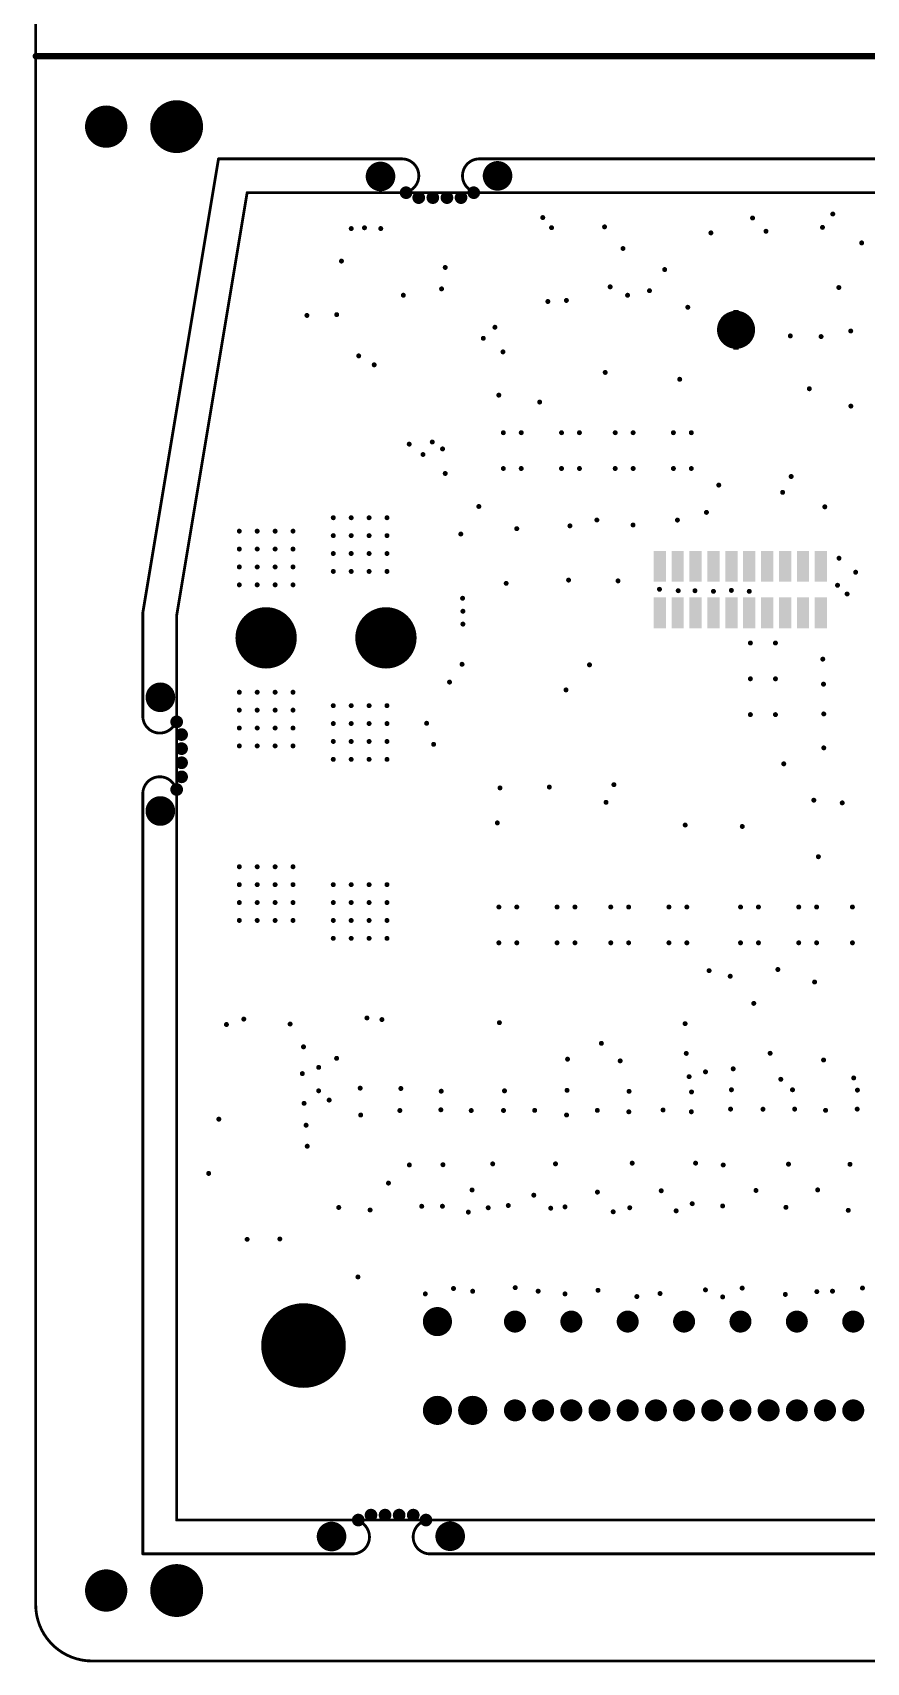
# Model space of a CAD drawing. Header units: inches. Extents: x -10 to 237, y -10 to 218.
# Drawn here: x -10.2 to 48.9, y -10.1 to 105.5 of the extents above; entities that cross this region are included whole.
import ezdxf

# ---------------------------------------------------------------- set-up
doc = ezdxf.new("R2010")
doc.units = ezdxf.units.IN
doc.header["$MEASUREMENT"] = 0
doc.layers.get('0').update_dxf_attribs({"color": 1})
doc.layers.add('1_DRL', color=12, linetype='Continuous')
doc.layers.add('3_GBS', color=52, linetype='Continuous')

# ---------------------------------------------------------------- blocks, each defined once
blk = doc.blocks.new('D11ROUND0_35001X0_35001')
at = {"const_width": 0.175005}
blk.add_lwpolyline([(0.087502, 0, 1), (-0.087502, 0, 1), (0.087502, 0)], format="xyb", dxfattribs=at)
blk = doc.blocks.new('D13ROUND1_1X1_1')
at = {"const_width": 0.55}
blk.add_lwpolyline([(0.275, 0, 1), (-0.275, 0, 1), (0.275, 0)], format="xyb", dxfattribs=at)
blk = doc.blocks.new('D14ROUND1_4X1_4')
at = {"const_width": 0.7}
blk.add_lwpolyline([(0.35, 0, 1), (-0.35, 0, 1), (0.35, 0)], format="xyb", dxfattribs=at)
blk = doc.blocks.new('D15ROUND1_6X1_6')
at = {"const_width": 0.8}
blk.add_lwpolyline([(0.4, 0, 1), (-0.4, 0, 1), (0.4, 0)], format="xyb", dxfattribs=at)
blk = doc.blocks.new('D16ROUND3_29999X3_29999')
at = {"const_width": 1.649995}
blk.add_lwpolyline([(0.824998, 0, 1), (-0.824998, 0, 1), (0.824998, 0)], format="xyb", dxfattribs=at)
blk = doc.blocks.new('D17ROUND4_05X4_05')
at = {"const_width": 2.025}
blk.add_lwpolyline([(1.0125, 0, 1), (-1.0125, 0, 1), (1.0125, 0)], format="xyb", dxfattribs=at)
blk = doc.blocks.new('D18ROUND3_55001X3_55001')
at = {"const_width": 1.775005}
blk.add_lwpolyline([(0.887502, 0, 1), (-0.887502, 0, 1), (0.887502, 0)], format="xyb", dxfattribs=at)
blk = doc.blocks.new('D12ROUND0_7X0_7')
at = {"const_width": 0.35}
blk.add_lwpolyline([(0.175, 0, 1), (-0.175, 0, 1), (0.175, 0)], format="xyb", dxfattribs=at)
blk = doc.blocks.new('D19ROUND1_8X1_8')
at = {"const_width": 0.9}
blk.add_lwpolyline([(0.45, 0, 1), (-0.45, 0, 1), (0.45, 0)], format="xyb", dxfattribs=at)
blk = doc.blocks.new('D66RECTANGLE0_87118X2_19199')
blk.add_solid([(-0.43559, -1.095995), (0.43559, -1.095995), (-0.43559, 1.095995), (0.43559, 1.095995)])
blk = doc.blocks.new('D70ROUND6_00199X6_00199')
at = {"const_width": 3.000995}
blk.add_lwpolyline([(1.500498, 0, 1), (-1.500498, 0, 1), (1.500498, 0)], format="xyb", dxfattribs=at)
blk = doc.blocks.new('D71ROUND2_69999X2_69999')
at = {"const_width": 1.349995}
blk.add_lwpolyline([(0.674998, 0, 1), (-0.674998, 0, 1), (0.674998, 0)], format="xyb", dxfattribs=at)
blk = doc.blocks.new('D72ROUND2_06499X2_06499')
at = {"const_width": 1.032495}
blk.add_lwpolyline([(0.516247, 0, 1), (-0.516247, 0, 1), (0.516247, 0)], format="xyb", dxfattribs=at)
blk = doc.blocks.new('D74ROUND1_5605X1_5605')
at = {"const_width": 0.78025}
blk.add_lwpolyline([(0.390125, 0, 1), (-0.390125, 0, 1), (0.390125, 0)], format="xyb", dxfattribs=at)
blk = doc.blocks.new('D75ROUND4_35X4_35')
at = {"const_width": 2.175}
blk.add_lwpolyline([(1.0875, 0, 1), (-1.0875, 0, 1), (1.0875, 0)], format="xyb", dxfattribs=at)
blk = doc.blocks.new('D81ROUND3_75001X3_75001')
at = {"const_width": 1.875005}
blk.add_lwpolyline([(0.937503, 0, 1), (-0.937503, 0, 1), (0.937503, 0)], format="xyb", dxfattribs=at)
blk = doc.blocks.new('D82ROUND0_9X0_9')
at = {"const_width": 0.45}
blk.add_lwpolyline([(0.225, 0, 1), (-0.225, 0, 1), (0.225, 0)], format="xyb", dxfattribs=at)
blk = doc.blocks.new('D83ROUND2_99999X2_99999')
at = {"const_width": 1.499995}
blk.add_lwpolyline([(0.749997, 0, 1), (-0.749997, 0, 1), (0.749997, 0)], format="xyb", dxfattribs=at)
blk = doc.blocks.new('D87ROUND2_1X2_1')
at = {"const_width": 1.05}
blk.add_lwpolyline([(0.525, 0, 1), (-0.525, 0, 1), (0.525, 0)], format="xyb", dxfattribs=at)

msp = doc.modelspace()

# ---------------------------------------------------------------- linework, layer by layer
at = {"layer": '3_GBS'}
for points, const_width in [([(-9.99998, 213.73958), (-9.99998, -5.99999)], 0.2), ([(-9.99998, 103.86979), (237.19953, 103.86979)], 0.44), ([(-9.99998, 103.86979), (237.19953, 103.86979)], 0.2), ([(-2.4, 64.38181), (2.96824, 96.58302)], 0.2), ([(2.96824, 96.58302), (15.97998, 96.58302)], 0.2), ([(89.63983, 96.58302), (21.47997, 96.58302)], 0.2), ([(5.00126, 94.18302), (0, 64.18313)], 0.2), ([(107.39862, 94.18302), (5.00126, 94.18302)], 0.2), ([(38.61252, 85.28822), (38.85773, 85.53265)], 0.01466), ([(-2.4, 57.03989), (-2.4, 64.38181)], 0.2), ([(0, 64.18313), (0, 0)], 0.2), ([(-2.4, -2.4), (-2.4, 51.5399)], 0.2), ([(0, 0), (112.39477, 0)], 0.2), ([(12.47999, -2.4), (-2.4, -2.4)], 0.2), ([(17.97997, -2.4), (87.40983, -2.4)], 0.2), ([(-5.99999, -9.99998), (233.19953, -9.99998)], 0.2)]:
    msp.add_lwpolyline(points, dxfattribs=dict(at, const_width=const_width))
for points, const_width in [([(-10.10998, 103.86979, 1), (-9.88998, 103.86979, 1), (-10.10998, 103.86979)], 0.22), ([(-10.04998, 103.86979, 1), (-9.94998, 103.86979, 1), (-10.04998, 103.86979)], 0.1), ([(2.91824, 96.58302, 1), (3.01824, 96.58302, 1), (2.91824, 96.58302)], 0.1), ([(2.91824, 96.58302, 1), (3.01824, 96.58302, 1), (2.91824, 96.58302)], 0.1), ([(2.91824, 96.58302, 1), (3.01824, 96.58302, 1), (2.91824, 96.58302)], 0.1), ([(15.92998, 96.58302, 1), (16.02998, 96.58302, 1), (15.92998, 96.58302)], 0.1), ([(15.92998, 96.58302, 1), (16.02998, 96.58302, 1), (15.92998, 96.58302)], 0.1), ([(21.42997, 96.58302, 1), (21.52997, 96.58302, 1), (21.42997, 96.58302)], 0.1), ([(21.42997, 96.58302, 1), (21.52997, 96.58302, 1), (21.42997, 96.58302)], 0.1), ([(21.42997, 96.58302, 1), (21.52997, 96.58302, 1), (21.42997, 96.58302)], 0.1), ([(4.95126, 94.18302, 1), (5.05126, 94.18302, 1), (4.95126, 94.18302)], 0.1), ([(4.95126, 94.18302, 1), (5.05126, 94.18302, 1), (4.95126, 94.18302)], 0.1), ([(4.95126, 94.18302, 1), (5.05126, 94.18302, 1), (4.95126, 94.18302)], 0.1), ([(15.92998, 94.18302, 1), (16.02998, 94.18302, 1), (15.92998, 94.18302)], 0.1), ([(15.92998, 94.18302, 1), (16.02998, 94.18302, 1), (15.92998, 94.18302)], 0.1), ([(21.42997, 94.18302, 1), (21.52997, 94.18302, 1), (21.42997, 94.18302)], 0.1), ([(38.608855, 85.28822, 1), (38.616185, 85.28822, 1), (38.608855, 85.28822)], 0.00733), ([(38.854065, 85.53265, 1), (38.861395, 85.53265, 1), (38.854065, 85.53265)], 0.00733), ([(38.854065, 85.53265, 1), (38.861395, 85.53265, 1), (38.854065, 85.53265)], 0.00733), ([(-2.45, 64.38181, 1), (-2.35, 64.38181, 1), (-2.45, 64.38181)], 0.1), ([(-2.45, 64.38181, 1), (-2.35, 64.38181, 1), (-2.45, 64.38181)], 0.1), ([(-2.45, 64.38181, 1), (-2.35, 64.38181, 1), (-2.45, 64.38181)], 0.1), ([(-0.05, 64.18313, 1), (0.05, 64.18313, 1), (-0.05, 64.18313)], 0.1), ([(-0.05, 64.18313, 1), (0.05, 64.18313, 1), (-0.05, 64.18313)], 0.1), ([(-0.05, 64.18313, 1), (0.05, 64.18313, 1), (-0.05, 64.18313)], 0.1), ([(-2.45, 57.03989, 1), (-2.35, 57.03989, 1), (-2.45, 57.03989)], 0.1), ([(-2.45, 57.03989, 1), (-2.35, 57.03989, 1), (-2.45, 57.03989)], 0.1), ([(-2.45, 57.03989, 1), (-2.35, 57.03989, 1), (-2.45, 57.03989)], 0.1), ([(-2.45, 51.5399, 1), (-2.35, 51.5399, 1), (-2.45, 51.5399)], 0.1), ([(-2.45, 51.5399, 1), (-2.35, 51.5399, 1), (-2.45, 51.5399)], 0.1), ([(-0.05, 51.5399, 1), (0.05, 51.5399, 1), (-0.05, 51.5399)], 0.1), ([(-0.05, 51.5399, 1), (0.05, 51.5399, 1), (-0.05, 51.5399)], 0.1), ([(-0.05, 0, 1), (0.05, 0, 1), (-0.05, 0)], 0.1), ([(-0.05, 0, 1), (0.05, 0, 1), (-0.05, 0)], 0.1), ([(-0.05, 0, 1), (0.05, 0, 1), (-0.05, 0)], 0.1), ([(17.92997, 0, 1), (18.02997, 0, 1), (17.92997, 0)], 0.1), ([(-2.45, -2.4, 1), (-2.35, -2.4, 1), (-2.45, -2.4)], 0.1), ([(-2.45, -2.4, 1), (-2.35, -2.4, 1), (-2.45, -2.4)], 0.1), ([(-2.45, -2.4, 1), (-2.35, -2.4, 1), (-2.45, -2.4)], 0.1), ([(12.42999, -2.4, 1), (12.52999, -2.4, 1), (12.42999, -2.4)], 0.1), ([(12.42999, -2.4, 1), (12.52999, -2.4, 1), (12.42999, -2.4)], 0.1), ([(12.42999, -2.4, 1), (12.52999, -2.4, 1), (12.42999, -2.4)], 0.1), ([(17.92997, -2.4, 1), (18.02997, -2.4, 1), (17.92997, -2.4)], 0.1), ([(17.92997, -2.4, 1), (18.02997, -2.4, 1), (17.92997, -2.4)], 0.1), ([(-10.04998, -5.99999, 1), (-9.94998, -5.99999, 1), (-10.04998, -5.99999)], 0.1), ([(-10.04998, -5.99999, 1), (-9.94998, -5.99999, 1), (-10.04998, -5.99999)], 0.1), ([(-10.04998, -5.99999, 1), (-9.94998, -5.99999, 1), (-10.04998, -5.99999)], 0.1), ([(-6.04999, -9.99998, 1), (-5.94999, -9.99998, 1), (-6.04999, -9.99998)], 0.1), ([(-6.04999, -9.99998, 1), (-5.94999, -9.99998, 1), (-6.04999, -9.99998)], 0.1)]:
    msp.add_lwpolyline(points, format="xyb", close=True, dxfattribs=dict(at, const_width=const_width))
at = {"layer": '3_GBS', "const_width": 0.2}
for points in [[(15.97998, 96.58302, -1), (15.97998, 94.18302)], [(21.47997, 96.58302, 0.414214), (20.27997, 95.38302), (20.27997, 95.38302, 0.414214), (21.47997, 94.18302)], [(0, 57.03989, -0.414214), (-1.2, 55.83989), (-1.2, 55.83989, -0.414214), (-2.4, 57.03989)], [(-2.4, 51.5399, -0.414214), (-1.2, 52.7399), (-1.2, 52.7399, -0.414214), (0, 51.5399)], [(12.47999, 0, -1), (12.47999, -2.4)], [(17.97997, 0, 0.414214), (16.77997, -1.2), (16.77997, -1.2, 0.414214), (17.97997, -2.4)], [(-9.99998, -5.99999, 0.414214), (-5.99999, -9.99998)]]:
    msp.add_lwpolyline(points, format="xyb", dxfattribs=at)
at = {"layer": '3_GBS'}
for points in [[(39.86305, 85.79639), (39.86305, 85.81135), (39.51195, 85.81135), (39.51195, 85.79639)], [(39.86305, 83.09865), (39.86305, 83.11361), (39.51195, 83.11361), (39.51195, 83.09865)]]:
    msp.add_lwpolyline(points, close=True, dxfattribs=at)

# ---------------------------------------------------------------- block references
at = {"layer": '1_DRL'}
for name, p in [('D18ROUND3_55001X3_55001', (0, 98.8698)), ('D19ROUND1_8X1_8', (14.46319, 95.336)), ('D19ROUND1_8X1_8', (22.76699, 95.37596)), ('D12ROUND0_7X0_7', (16.27454, 94.18302)), ('D12ROUND0_7X0_7', (17.17454, 93.83301)), ('D12ROUND0_7X0_7', (18.17454, 93.83301)), ('D12ROUND0_7X0_7', (19.17456, 93.83301)), ('D12ROUND0_7X0_7', (20.17456, 93.83301)), ('D12ROUND0_7X0_7', (21.07456, 94.18302)), ('D11ROUND0_35001X0_35001', (25.97404, 92.4179)), ('D11ROUND0_35001X0_35001', (40.85844, 92.38488)), ('D11ROUND0_35001X0_35001', (46.55058, 92.66936)), ('D11ROUND0_35001X0_35001', (12.38504, 91.63812)), ('D11ROUND0_35001X0_35001', (13.32484, 91.694)), ('D11ROUND0_35001X0_35001', (14.48054, 91.63812)), ('D11ROUND0_35001X0_35001', (26.59634, 91.69908)), ('D11ROUND0_35001X0_35001', (30.35808, 91.7575)), ('D11ROUND0_35001X0_35001', (37.90442, 91.33078)), ('D11ROUND0_35001X0_35001', (41.81094, 91.44508)), ('D11ROUND0_35001X0_35001', (45.81906, 91.72194)), ('D11ROUND0_35001X0_35001', (31.66618, 90.22334)), ('D11ROUND0_35001X0_35001', (48.59782, 90.61958)), ('D11ROUND0_35001X0_35001', (11.69162, 89.32926)), ('D11ROUND0_35001X0_35001', (19.05508, 88.87714)), ('D11ROUND0_35001X0_35001', (34.62274, 88.72982)), ('D11ROUND0_35001X0_35001', (16.08328, 86.90864)), ('D11ROUND0_35001X0_35001', (18.796, 87.35822)), ('D11ROUND0_35001X0_35001', (30.75432, 87.503)), ('D11ROUND0_35001X0_35001', (31.9913, 86.9061)), ('D11ROUND0_35001X0_35001', (33.54578, 87.22868)), ('D11ROUND0_35001X0_35001', (46.9773, 87.4522)), ('D11ROUND0_35001X0_35001', (9.24306, 85.47354)), ('D11ROUND0_35001X0_35001', (11.3538, 85.52942)), ('D11ROUND0_35001X0_35001', (26.33726, 86.4616)), ('D11ROUND0_35001X0_35001', (27.65044, 86.5378)), ('D11ROUND0_35001X0_35001', (36.26358, 86.05266)), ('D11ROUND0_35001X0_35001', (22.5806, 84.63534)), ('D15ROUND1_6X1_6', (39.6875, 84.455)), ('D11ROUND0_35001X0_35001', (47.82312, 84.37118)), ('D11ROUND0_35001X0_35001', (21.7551, 83.85048)), ('D11ROUND0_35001X0_35001', (43.5356, 84.02066)), ('D11ROUND0_35001X0_35001', (45.72, 83.9724)), ('D11ROUND0_35001X0_35001', (12.9159, 82.60334)), ('D11ROUND0_35001X0_35001', (14.01572, 81.96834)), ('D11ROUND0_35001X0_35001', (23.14956, 82.88782)), ('D11ROUND0_35001X0_35001', (30.4038, 81.42986)), ('D11ROUND0_35001X0_35001', (35.68954, 80.94472)), ('D11ROUND0_35001X0_35001', (22.85492, 79.8195)), ('D11ROUND0_35001X0_35001', (44.88688, 80.27162)), ('D11ROUND0_35001X0_35001', (25.7556, 79.32674)), ('D11ROUND0_35001X0_35001', (47.83328, 79.03972)), ('D11ROUND0_35001X0_35001', (16.49984, 76.34224)), ('D11ROUND0_35001X0_35001', (18.1356, 76.49464)), ('D11ROUND0_35001X0_35001', (23.1775, 77.1525)), ('D11ROUND0_35001X0_35001', (24.4475, 77.1525)), ('D11ROUND0_35001X0_35001', (27.305, 77.1525)), ('D11ROUND0_35001X0_35001', (28.575, 77.1525)), ('D11ROUND0_35001X0_35001', (31.115, 77.1525)), ('D11ROUND0_35001X0_35001', (32.385, 77.1525)), ('D11ROUND0_35001X0_35001', (35.2425, 77.1525)), ('D11ROUND0_35001X0_35001', (36.5125, 77.1525)), ('D11ROUND0_35001X0_35001', (17.47774, 75.60564)), ('D11ROUND0_35001X0_35001', (18.86458, 76.00188)), ('D11ROUND0_35001X0_35001', (19.05508, 74.25944)), ('D11ROUND0_35001X0_35001', (23.1775, 74.6125)), ('D11ROUND0_35001X0_35001', (24.4475, 74.6125)), ('D11ROUND0_35001X0_35001', (27.305, 74.6125)), ('D11ROUND0_35001X0_35001', (28.575, 74.6125)), ('D11ROUND0_35001X0_35001', (31.115, 74.6125)), ('D11ROUND0_35001X0_35001', (32.385, 74.6125)), ('D11ROUND0_35001X0_35001', (35.2425, 74.6125)), ('D11ROUND0_35001X0_35001', (36.5125, 74.6125)), ('D11ROUND0_35001X0_35001', (43.5991, 74.04354)), ('D11ROUND0_35001X0_35001', (38.46068, 73.43648)), ('D11ROUND0_35001X0_35001', (42.99204, 72.92086)), ('D11ROUND0_35001X0_35001', (21.4376, 71.9201)), ('D11ROUND0_35001X0_35001', (45.98162, 71.8947)), ('D11ROUND0_35001X0_35001', (11.1125, 71.12)), ('D11ROUND0_35001X0_35001', (12.3825, 71.12)), ('D11ROUND0_35001X0_35001', (13.6525, 71.12)), ('D11ROUND0_35001X0_35001', (14.9225, 71.12)), ('D11ROUND0_35001X0_35001', (27.9019, 70.54342)), ('D11ROUND0_35001X0_35001', (29.81198, 70.95744)), ('D11ROUND0_35001X0_35001', (32.37738, 70.60438)), ('D11ROUND0_35001X0_35001', (35.52698, 70.95236)), ('D11ROUND0_35001X0_35001', (37.58692, 71.49846)), ('D11ROUND0_35001X0_35001', (4.445, 70.1675)), ('D11ROUND0_35001X0_35001', (5.715, 70.1675)), ('D11ROUND0_35001X0_35001', (6.985, 70.1675)), ('D11ROUND0_35001X0_35001', (8.255, 70.1675)), ('D11ROUND0_35001X0_35001', (11.1125, 69.85)), ('D11ROUND0_35001X0_35001', (12.3825, 69.85)), ('D11ROUND0_35001X0_35001', (13.6525, 69.85)), ('D11ROUND0_35001X0_35001', (14.9225, 69.85)), ('D11ROUND0_35001X0_35001', (20.15998, 69.96176)), ('D11ROUND0_35001X0_35001', (24.13, 70.34276)), ('D11ROUND0_35001X0_35001', (4.445, 68.8975)), ('D11ROUND0_35001X0_35001', (5.715, 68.8975)), ('D11ROUND0_35001X0_35001', (6.985, 68.8975)), ('D11ROUND0_35001X0_35001', (8.255, 68.8975)), ('D11ROUND0_35001X0_35001', (11.1125, 68.58)), ('D11ROUND0_35001X0_35001', (12.3825, 68.58)), ('D11ROUND0_35001X0_35001', (13.6525, 68.58)), ('D11ROUND0_35001X0_35001', (14.9225, 68.58)), ('D11ROUND0_35001X0_35001', (46.99254, 68.24726)), ('D11ROUND0_35001X0_35001', (4.445, 67.6275)), ('D11ROUND0_35001X0_35001', (5.715, 67.6275)), ('D11ROUND0_35001X0_35001', (6.985, 67.6275)), ('D11ROUND0_35001X0_35001', (8.255, 67.6275)), ('D11ROUND0_35001X0_35001', (11.1125, 67.31)), ('D11ROUND0_35001X0_35001', (12.3825, 67.31)), ('D11ROUND0_35001X0_35001', (13.6525, 67.31)), ('D11ROUND0_35001X0_35001', (14.9225, 67.31)), ('D11ROUND0_35001X0_35001', (48.1711, 67.25412)), ('D11ROUND0_35001X0_35001', (4.445, 66.3575)), ('D11ROUND0_35001X0_35001', (5.715, 66.3575)), ('D11ROUND0_35001X0_35001', (6.985, 66.3575)), ('D11ROUND0_35001X0_35001', (8.255, 66.3575)), ('D11ROUND0_35001X0_35001', (23.37816, 66.46418)), ('D11ROUND0_35001X0_35001', (27.80538, 66.69532)), ('D11ROUND0_35001X0_35001', (31.31312, 66.63944)), ('D11ROUND0_35001X0_35001', (34.25444, 66.04254)), ('D11ROUND0_35001X0_35001', (35.58286, 65.94094)), ('D11ROUND0_35001X0_35001', (36.77158, 65.94094)), ('D11ROUND0_35001X0_35001', (38.08476, 65.89776)), ('D11ROUND0_35001X0_35001', (39.35476, 65.9638)), ('D11ROUND0_35001X0_35001', (40.62476, 65.89776)), ('D11ROUND0_35001X0_35001', (46.88586, 66.32702)), ('D11ROUND0_35001X0_35001', (20.28444, 65.405)), ('D11ROUND0_35001X0_35001', (47.56658, 65.7098)), ('D17ROUND4_05X4_05', (6.34746, 62.59576)), ('D17ROUND4_05X4_05', (14.8463, 62.59576)), ('D11ROUND0_35001X0_35001', (20.30984, 64.48552)), ('D11ROUND0_35001X0_35001', (20.30984, 63.57112)), ('D11ROUND0_35001X0_35001', (40.7035, 62.23)), ('D11ROUND0_35001X0_35001', (42.4815, 62.23)), ('D11ROUND0_35001X0_35001', (20.24888, 60.72124)), ('D11ROUND0_35001X0_35001', (29.29128, 60.6806)), ('D11ROUND0_35001X0_35001', (45.83938, 61.087)), ('D19ROUND1_8X1_8', (-1.15374, 58.37911)), ('D11ROUND0_35001X0_35001', (19.35988, 59.45886)), ('D11ROUND0_35001X0_35001', (27.6225, 58.9026)), ('D11ROUND0_35001X0_35001', (40.7035, 59.69)), ('D11ROUND0_35001X0_35001', (42.4815, 59.69)), ('D11ROUND0_35001X0_35001', (45.89018, 59.309)), ('D11ROUND0_35001X0_35001', (4.445, 58.7375)), ('D11ROUND0_35001X0_35001', (5.715, 58.7375)), ('D11ROUND0_35001X0_35001', (6.985, 58.7375)), ('D11ROUND0_35001X0_35001', (8.255, 58.7375)), ('D11ROUND0_35001X0_35001', (11.1125, 57.785)), ('D11ROUND0_35001X0_35001', (12.3825, 57.785)), ('D11ROUND0_35001X0_35001', (13.6525, 57.785)), ('D11ROUND0_35001X0_35001', (14.9225, 57.785)), ('D12ROUND0_7X0_7', (0, 56.63448)), ('D11ROUND0_35001X0_35001', (4.445, 57.4675)), ('D11ROUND0_35001X0_35001', (5.715, 57.4675)), ('D11ROUND0_35001X0_35001', (6.985, 57.4675)), ('D11ROUND0_35001X0_35001', (8.255, 57.4675)), ('D11ROUND0_35001X0_35001', (11.1125, 56.515)), ('D11ROUND0_35001X0_35001', (12.3825, 56.515)), ('D11ROUND0_35001X0_35001', (13.6525, 56.515)), ('D11ROUND0_35001X0_35001', (14.9225, 56.515)), ('D11ROUND0_35001X0_35001', (17.73428, 56.53532)), ('D11ROUND0_35001X0_35001', (40.7035, 57.15)), ('D11ROUND0_35001X0_35001', (42.4815, 57.15)), ('D11ROUND0_35001X0_35001', (45.9105, 57.19826)), ('D12ROUND0_7X0_7', (0.35001, 55.73448)), ('D11ROUND0_35001X0_35001', (4.445, 56.1975)), ('D11ROUND0_35001X0_35001', (5.715, 56.1975)), ('D11ROUND0_35001X0_35001', (6.985, 56.1975)), ('D11ROUND0_35001X0_35001', (8.255, 56.1975)), ('D12ROUND0_7X0_7', (0.35001, 54.73449)), ('D11ROUND0_35001X0_35001', (4.445, 54.9275)), ('D11ROUND0_35001X0_35001', (5.715, 54.9275)), ('D11ROUND0_35001X0_35001', (6.985, 54.9275)), ('D11ROUND0_35001X0_35001', (8.255, 54.9275)), ('D11ROUND0_35001X0_35001', (11.1125, 55.245)), ('D11ROUND0_35001X0_35001', (12.3825, 55.245)), ('D11ROUND0_35001X0_35001', (13.6525, 55.245)), ('D11ROUND0_35001X0_35001', (14.9225, 55.245)), ('D11ROUND0_35001X0_35001', (18.23212, 55.0418)), ('D11ROUND0_35001X0_35001', (45.9105, 54.79034)), ('D12ROUND0_7X0_7', (0.35001, 53.73449)), ('D11ROUND0_35001X0_35001', (11.1125, 53.975)), ('D11ROUND0_35001X0_35001', (12.3825, 53.975)), ('D11ROUND0_35001X0_35001', (13.6525, 53.975)), ('D11ROUND0_35001X0_35001', (14.9225, 53.975)), ('D11ROUND0_35001X0_35001', (43.07078, 53.6575)), ('D12ROUND0_7X0_7', (0, 51.83447)), ('D12ROUND0_7X0_7', (0.35001, 52.73449)), ('D11ROUND0_35001X0_35001', (22.94128, 51.94808)), ('D11ROUND0_35001X0_35001', (26.4414, 52.00904)), ('D11ROUND0_35001X0_35001', (31.02102, 52.17922)), ('D19ROUND1_8X1_8', (-1.15766, 50.31064)), ('D11ROUND0_35001X0_35001', (30.46222, 50.927)), ('D11ROUND0_35001X0_35001', (45.20438, 51.07432)), ('D11ROUND0_35001X0_35001', (47.22114, 50.8889)), ('D11ROUND0_35001X0_35001', (22.75332, 49.4665)), ('D11ROUND0_35001X0_35001', (36.07816, 49.3141)), ('D11ROUND0_35001X0_35001', (40.12946, 49.2125)), ('D11ROUND0_35001X0_35001', (4.445, 46.355)), ('D11ROUND0_35001X0_35001', (5.715, 46.355)), ('D11ROUND0_35001X0_35001', (6.985, 46.355)), ('D11ROUND0_35001X0_35001', (8.255, 46.355)), ('D11ROUND0_35001X0_35001', (45.5295, 47.0662)), ('D11ROUND0_35001X0_35001', (4.445, 45.085)), ('D11ROUND0_35001X0_35001', (5.715, 45.085)), ('D11ROUND0_35001X0_35001', (6.985, 45.085)), ('D11ROUND0_35001X0_35001', (8.255, 45.085)), ('D11ROUND0_35001X0_35001', (11.1125, 45.085)), ('D11ROUND0_35001X0_35001', (12.3825, 45.085)), ('D11ROUND0_35001X0_35001', (13.6525, 45.085)), ('D11ROUND0_35001X0_35001', (14.9225, 45.085)), ('D11ROUND0_35001X0_35001', (4.445, 43.815)), ('D11ROUND0_35001X0_35001', (5.715, 43.815)), ('D11ROUND0_35001X0_35001', (6.985, 43.815)), ('D11ROUND0_35001X0_35001', (8.255, 43.815)), ('D11ROUND0_35001X0_35001', (11.1125, 43.815)), ('D11ROUND0_35001X0_35001', (12.3825, 43.815)), ('D11ROUND0_35001X0_35001', (13.6525, 43.815)), ('D11ROUND0_35001X0_35001', (14.9225, 43.815)), ('D11ROUND0_35001X0_35001', (22.86, 43.4975)), ('D11ROUND0_35001X0_35001', (24.13, 43.4975)), ('D11ROUND0_35001X0_35001', (26.9875, 43.4975)), ('D11ROUND0_35001X0_35001', (28.2575, 43.4975)), ('D11ROUND0_35001X0_35001', (30.7975, 43.4975)), ('D11ROUND0_35001X0_35001', (32.0675, 43.4975)), ('D11ROUND0_35001X0_35001', (34.925, 43.4975)), ('D11ROUND0_35001X0_35001', (36.195, 43.4975)), ('D11ROUND0_35001X0_35001', (40.005, 43.4975)), ('D11ROUND0_35001X0_35001', (41.275, 43.4975)), ('D11ROUND0_35001X0_35001', (44.1325, 43.4975)), ('D11ROUND0_35001X0_35001', (45.4025, 43.4975)), ('D11ROUND0_35001X0_35001', (47.9425, 43.4975)), ('D11ROUND0_35001X0_35001', (4.445, 42.545)), ('D11ROUND0_35001X0_35001', (5.715, 42.545)), ('D11ROUND0_35001X0_35001', (6.985, 42.545)), ('D11ROUND0_35001X0_35001', (8.255, 42.545)), ('D11ROUND0_35001X0_35001', (11.1125, 42.545)), ('D11ROUND0_35001X0_35001', (12.3825, 42.545)), ('D11ROUND0_35001X0_35001', (13.6525, 42.545)), ('D11ROUND0_35001X0_35001', (14.9225, 42.545)), ('D11ROUND0_35001X0_35001', (11.1125, 41.275)), ('D11ROUND0_35001X0_35001', (12.3825, 41.275)), ('D11ROUND0_35001X0_35001', (13.6525, 41.275)), ('D11ROUND0_35001X0_35001', (14.9225, 41.275)), ('D11ROUND0_35001X0_35001', (22.86, 40.9575)), ('D11ROUND0_35001X0_35001', (24.13, 40.9575)), ('D11ROUND0_35001X0_35001', (26.9875, 40.9575)), ('D11ROUND0_35001X0_35001', (28.2575, 40.9575)), ('D11ROUND0_35001X0_35001', (30.7975, 40.9575)), ('D11ROUND0_35001X0_35001', (32.0675, 40.9575)), ('D11ROUND0_35001X0_35001', (34.925, 40.9575)), ('D11ROUND0_35001X0_35001', (36.195, 40.9575)), ('D11ROUND0_35001X0_35001', (40.005, 40.9575)), ('D11ROUND0_35001X0_35001', (41.275, 40.9575)), ('D11ROUND0_35001X0_35001', (44.1325, 40.9575)), ('D11ROUND0_35001X0_35001', (45.4025, 40.9575)), ('D11ROUND0_35001X0_35001', (47.9425, 40.9575)), ('D11ROUND0_35001X0_35001', (37.77488, 38.98392)), ('D11ROUND0_35001X0_35001', (39.27348, 38.58514)), ('D11ROUND0_35001X0_35001', (42.65422, 39.0652)), ('D11ROUND0_35001X0_35001', (45.25772, 38.1762)), ('D11ROUND0_35001X0_35001', (40.9448, 36.65982)), ('D11ROUND0_35001X0_35001', (3.5306, 35.16122)), ('D11ROUND0_35001X0_35001', (4.7625, 35.54476)), ('D11ROUND0_35001X0_35001', (8.04926, 35.19424)), ('D11ROUND0_35001X0_35001', (13.5001, 35.62604)), ('D11ROUND0_35001X0_35001', (14.56436, 35.51174)), ('D11ROUND0_35001X0_35001', (22.8981, 35.2933)), ('D11ROUND0_35001X0_35001', (36.07308, 35.22218)), ('D11ROUND0_35001X0_35001', (8.99922, 33.57626)), ('D11ROUND0_35001X0_35001', (30.13202, 33.82518)), ('D11ROUND0_35001X0_35001', (11.34872, 32.76346)), ('D11ROUND0_35001X0_35001', (27.73426, 32.7025)), ('D11ROUND0_35001X0_35001', (31.46806, 32.58058)), ('D11ROUND0_35001X0_35001', (36.15436, 33.11144)), ('D11ROUND0_35001X0_35001', (42.10558, 33.11906)), ('D11ROUND0_35001X0_35001', (45.89526, 32.64408)), ('D11ROUND0_35001X0_35001', (8.91794, 31.67888)), ('D11ROUND0_35001X0_35001', (10.07618, 32.12084)), ('D11ROUND0_35001X0_35001', (36.35756, 31.46044)), ('D11ROUND0_35001X0_35001', (37.51834, 31.8008)), ('D11ROUND0_35001X0_35001', (39.48684, 32.0167)), ('D11ROUND0_35001X0_35001', (42.8625, 31.27502)), ('D11ROUND0_35001X0_35001', (48.03394, 31.369)), ('D11ROUND0_35001X0_35001', (10.07364, 30.45714)), ('D11ROUND0_35001X0_35001', (13.02258, 30.64764)), ('D11ROUND0_35001X0_35001', (15.90802, 30.6197)), ('D11ROUND0_35001X0_35001', (18.7706, 30.4292)), ('D11ROUND0_35001X0_35001', (23.25878, 30.4546)), ('D11ROUND0_35001X0_35001', (27.69616, 30.4927)), ('D11ROUND0_35001X0_35001', (32.09544, 30.41904)), ('D11ROUND0_35001X0_35001', (36.52774, 30.37586)), ('D11ROUND0_35001X0_35001', (39.3573, 30.5308)), ('D11ROUND0_35001X0_35001', (43.69308, 30.5308)), ('D11ROUND0_35001X0_35001', (48.2981, 30.5054)), ('D11ROUND0_35001X0_35001', (9.03986, 29.56814)), ('D11ROUND0_35001X0_35001', (10.8204, 29.79928)), ('D11ROUND0_35001X0_35001', (13.0556, 28.7401)), ('D11ROUND0_35001X0_35001', (15.8369, 29.0576)), ('D11ROUND0_35001X0_35001', (18.7452, 29.11094)), ('D11ROUND0_35001X0_35001', (20.89912, 29.0576)), ('D11ROUND0_35001X0_35001', (23.1902, 29.06268)), ('D11ROUND0_35001X0_35001', (25.4, 29.0703)), ('D11ROUND0_35001X0_35001', (27.6606, 28.7401)), ('D11ROUND0_35001X0_35001', (29.845, 29.0703)), ('D11ROUND0_35001X0_35001', (32.0802, 28.9687)), ('D11ROUND0_35001X0_35001', (34.5059, 29.0957)), ('D11ROUND0_35001X0_35001', (36.51504, 28.9687)), ('D11ROUND0_35001X0_35001', (39.29888, 29.1592)), ('D11ROUND0_35001X0_35001', (41.59504, 29.15158)), ('D11ROUND0_35001X0_35001', (43.84294, 29.1592)), ('D11ROUND0_35001X0_35001', (46.0375, 29.0703)), ('D11ROUND0_35001X0_35001', (48.28286, 29.1592)), ('D11ROUND0_35001X0_35001', (2.99212, 28.44292)), ('D11ROUND0_35001X0_35001', (9.1821, 28.0162)), ('D11ROUND0_35001X0_35001', (9.26592, 26.52522)), ('D11ROUND0_35001X0_35001', (22.42312, 25.273)), ('D11ROUND0_35001X0_35001', (26.87828, 25.273)), ('D11ROUND0_35001X0_35001', (32.3215, 25.3238)), ('D11ROUND0_35001X0_35001', (36.8173, 25.3238)), ('D11ROUND0_35001X0_35001', (2.27076, 24.59482)), ('D11ROUND0_35001X0_35001', (16.51, 25.1968)), ('D11ROUND0_35001X0_35001', (18.89252, 25.21204)), ('D11ROUND0_35001X0_35001', (38.77564, 25.19426)), ('D11ROUND0_35001X0_35001', (43.40606, 25.25014)), ('D11ROUND0_35001X0_35001', (47.76978, 25.24252)), ('D11ROUND0_35001X0_35001', (15.02664, 23.90902)), ('D11ROUND0_35001X0_35001', (20.95754, 23.42134)), ('D11ROUND0_35001X0_35001', (25.3365, 23.0505)), ('D11ROUND0_35001X0_35001', (29.85008, 23.26894)), ('D11ROUND0_35001X0_35001', (34.3789, 23.36546)), ('D11ROUND0_35001X0_35001', (41.09974, 23.38578)), ('D11ROUND0_35001X0_35001', (45.4787, 23.42642)), ('D11ROUND0_35001X0_35001', (11.49858, 22.17928)), ('D11ROUND0_35001X0_35001', (13.72362, 21.99894)), ('D11ROUND0_35001X0_35001', (17.3863, 22.26564)), ('D11ROUND0_35001X0_35001', (18.85442, 22.26564)), ('D11ROUND0_35001X0_35001', (20.69338, 21.84908)), ('D11ROUND0_35001X0_35001', (22.10308, 22.15896)), ('D11ROUND0_35001X0_35001', (23.52802, 22.31898)), ('D11ROUND0_35001X0_35001', (26.53792, 22.12848)), ('D11ROUND0_35001X0_35001', (27.55138, 22.22246)), ('D11ROUND0_35001X0_35001', (30.97022, 21.87448)), ('D11ROUND0_35001X0_35001', (32.1437, 22.15896)), ('D11ROUND0_35001X0_35001', (35.43554, 21.93798)), ('D11ROUND0_35001X0_35001', (36.576, 22.44598)), ('D11ROUND0_35001X0_35001', (38.735, 22.28596)), ('D11ROUND0_35001X0_35001', (43.22572, 22.19198)), ('D11ROUND0_35001X0_35001', (47.64786, 21.97608)), ('D11ROUND0_35001X0_35001', (5.00126, 19.91868)), ('D11ROUND0_35001X0_35001', (7.32028, 19.94408)), ('D11ROUND0_35001X0_35001', (12.86256, 17.24914)), ('D11ROUND0_35001X0_35001', (17.6403, 16.04772)), ('D11ROUND0_35001X0_35001', (19.63928, 16.42872)), ('D11ROUND0_35001X0_35001', (21.00072, 16.23568)), ('D11ROUND0_35001X0_35001', (24.02078, 16.49222)), ('D11ROUND0_35001X0_35001', (25.64638, 16.23822)), ('D11ROUND0_35001X0_35001', (27.55138, 16.04772)), ('D11ROUND0_35001X0_35001', (29.89326, 16.30172)), ('D11ROUND0_35001X0_35001', (34.29508, 16.07312)), ('D11ROUND0_35001X0_35001', (37.5158, 16.3322)), ('D11ROUND0_35001X0_35001', (40.12184, 16.4592)), ('D11ROUND0_35001X0_35001', (45.41774, 16.20774)), ('D11ROUND0_35001X0_35001', (46.52772, 16.23822)), ('D11ROUND0_35001X0_35001', (48.65624, 16.46174)), ('D11ROUND0_35001X0_35001', (32.64916, 15.85722)), ('D11ROUND0_35001X0_35001', (38.735, 15.83182)), ('D11ROUND0_35001X0_35001', (43.18508, 16.00962)), ('D16ROUND3_29999X3_29999', (8.99922, 12.3825)), ('D14ROUND1_4X1_4', (18.50136, 14.08176)), ('D13ROUND1_1X1_1', (24.00046, 14.08176)), ('D13ROUND1_1X1_1', (28.00096, 14.08176)), ('D13ROUND1_1X1_1', (31.99892, 14.08176)), ('D13ROUND1_1X1_1', (35.99942, 14.08176)), ('D13ROUND1_1X1_1', (39.99992, 14.08176)), ('D13ROUND1_1X1_1', (44.00042, 14.08176)), ('D13ROUND1_1X1_1', (48.00092, 14.08176)), ('D14ROUND1_4X1_4', (18.50136, 7.78256)), ('D14ROUND1_4X1_4', (21.00072, 7.78256)), ('D13ROUND1_1X1_1', (24.00046, 7.78256)), ('D13ROUND1_1X1_1', (25.99944, 7.78256)), ('D13ROUND1_1X1_1', (28.00096, 7.78256)), ('D13ROUND1_1X1_1', (29.99994, 7.78256)), ('D13ROUND1_1X1_1', (31.99892, 7.78256)), ('D13ROUND1_1X1_1', (34.00044, 7.78256)), ('D13ROUND1_1X1_1', (35.99942, 7.78256)), ('D13ROUND1_1X1_1', (38.00094, 7.78256)), ('D13ROUND1_1X1_1', (39.99992, 7.78256)), ('D13ROUND1_1X1_1', (41.9989, 7.78256)), ('D13ROUND1_1X1_1', (44.00042, 7.78256)), ('D13ROUND1_1X1_1', (45.9994, 7.78256)), ('D13ROUND1_1X1_1', (48.00092, 7.78256)), ('D12ROUND0_7X0_7', (12.88537, 0)), ('D12ROUND0_7X0_7', (13.78537, 0.35001)), ('D12ROUND0_7X0_7', (14.78539, 0.35001)), ('D12ROUND0_7X0_7', (15.78539, 0.35001)), ('D12ROUND0_7X0_7', (16.78539, 0.35001)), ('D12ROUND0_7X0_7', (17.68539, 0)), ('D19ROUND1_8X1_8', (10.98893, -1.16789)), ('D19ROUND1_8X1_8', (19.40618, -1.14666)), ('D18ROUND3_55001X3_55001', (0, -4.99999))]:
    msp.add_blockref(name, p, dxfattribs=at)
at = {"layer": '3_GBS'}
for name, p in [('D81ROUND3_75001X3_75001', (0, 98.8698)), ('D83ROUND2_99999X2_99999', (-4.99999, 98.8698)), ('D87ROUND2_1X2_1', (14.46319, 95.336)), ('D87ROUND2_1X2_1', (22.76699, 95.37596)), ('D82ROUND0_9X0_9', (16.27454, 94.18302)), ('D82ROUND0_9X0_9', (17.17454, 93.83301)), ('D82ROUND0_9X0_9', (18.17454, 93.83301)), ('D82ROUND0_9X0_9', (19.17456, 93.83301)), ('D82ROUND0_9X0_9', (20.17456, 93.83301)), ('D82ROUND0_9X0_9', (21.07456, 94.18302)), ('D71ROUND2_69999X2_69999', (39.6875, 84.455)), ('D66RECTANGLE0_87118X2_19199', (34.27476, 67.67322)), ('D66RECTANGLE0_87118X2_19199', (35.54476, 67.67322)), ('D66RECTANGLE0_87118X2_19199', (36.81476, 67.67322)), ('D66RECTANGLE0_87118X2_19199', (38.08476, 67.67322)), ('D66RECTANGLE0_87118X2_19199', (39.35476, 67.67322)), ('D66RECTANGLE0_87118X2_19199', (40.62476, 67.67322)), ('D66RECTANGLE0_87118X2_19199', (41.89476, 67.67322)), ('D66RECTANGLE0_87118X2_19199', (43.16476, 67.67322)), ('D66RECTANGLE0_87118X2_19199', (44.43476, 67.67322)), ('D66RECTANGLE0_87118X2_19199', (45.70476, 67.67322)), ('D75ROUND4_35X4_35', (6.34746, 62.59576)), ('D75ROUND4_35X4_35', (14.8463, 62.59576)), ('D66RECTANGLE0_87118X2_19199', (34.27476, 64.37376)), ('D66RECTANGLE0_87118X2_19199', (35.54476, 64.37376)), ('D66RECTANGLE0_87118X2_19199', (36.81476, 64.37376)), ('D66RECTANGLE0_87118X2_19199', (38.08476, 64.37376)), ('D66RECTANGLE0_87118X2_19199', (39.35476, 64.37376)), ('D66RECTANGLE0_87118X2_19199', (40.62476, 64.37376)), ('D66RECTANGLE0_87118X2_19199', (41.89476, 64.37376)), ('D66RECTANGLE0_87118X2_19199', (43.16476, 64.37376)), ('D66RECTANGLE0_87118X2_19199', (44.43476, 64.37376)), ('D66RECTANGLE0_87118X2_19199', (45.70476, 64.37376)), ('D87ROUND2_1X2_1', (-1.15374, 58.37911)), ('D82ROUND0_9X0_9', (0, 56.63448)), ('D82ROUND0_9X0_9', (0.35001, 55.73448)), ('D82ROUND0_9X0_9', (0.35001, 54.73449)), ('D82ROUND0_9X0_9', (0.35001, 53.73449)), ('D82ROUND0_9X0_9', (0, 51.83447)), ('D82ROUND0_9X0_9', (0.35001, 52.73449)), ('D87ROUND2_1X2_1', (-1.15766, 50.31064)), ('D70ROUND6_00199X6_00199', (8.99922, 12.3825)), ('D72ROUND2_06499X2_06499', (18.50136, 14.08176)), ('D74ROUND1_5605X1_5605', (24.00046, 14.08176)), ('D74ROUND1_5605X1_5605', (28.00096, 14.08176)), ('D74ROUND1_5605X1_5605', (31.99892, 14.08176)), ('D74ROUND1_5605X1_5605', (35.99942, 14.08176)), ('D74ROUND1_5605X1_5605', (39.99992, 14.08176)), ('D74ROUND1_5605X1_5605', (44.00042, 14.08176)), ('D74ROUND1_5605X1_5605', (48.00092, 14.08176)), ('D72ROUND2_06499X2_06499', (18.50136, 7.78256)), ('D72ROUND2_06499X2_06499', (21.00072, 7.78256)), ('D74ROUND1_5605X1_5605', (24.00046, 7.78256)), ('D74ROUND1_5605X1_5605', (25.99944, 7.78256)), ('D74ROUND1_5605X1_5605', (28.00096, 7.78256)), ('D74ROUND1_5605X1_5605', (29.99994, 7.78256)), ('D74ROUND1_5605X1_5605', (31.99892, 7.78256)), ('D74ROUND1_5605X1_5605', (34.00044, 7.78256)), ('D74ROUND1_5605X1_5605', (35.99942, 7.78256)), ('D74ROUND1_5605X1_5605', (38.00094, 7.78256)), ('D74ROUND1_5605X1_5605', (39.99992, 7.78256)), ('D74ROUND1_5605X1_5605', (41.9989, 7.78256)), ('D74ROUND1_5605X1_5605', (44.00042, 7.78256)), ('D74ROUND1_5605X1_5605', (45.9994, 7.78256)), ('D74ROUND1_5605X1_5605', (48.00092, 7.78256)), ('D82ROUND0_9X0_9', (12.88537, 0)), ('D82ROUND0_9X0_9', (13.78537, 0.35001)), ('D82ROUND0_9X0_9', (14.78539, 0.35001)), ('D82ROUND0_9X0_9', (15.78539, 0.35001)), ('D82ROUND0_9X0_9', (16.78539, 0.35001)), ('D82ROUND0_9X0_9', (17.68539, 0)), ('D87ROUND2_1X2_1', (10.98893, -1.16789)), ('D87ROUND2_1X2_1', (19.40618, -1.14666)), ('D81ROUND3_75001X3_75001', (0, -4.99999)), ('D83ROUND2_99999X2_99999', (-4.99999, -4.99999))]:
    msp.add_blockref(name, p, dxfattribs=at)

doc.saveas('drawing.dxf')
